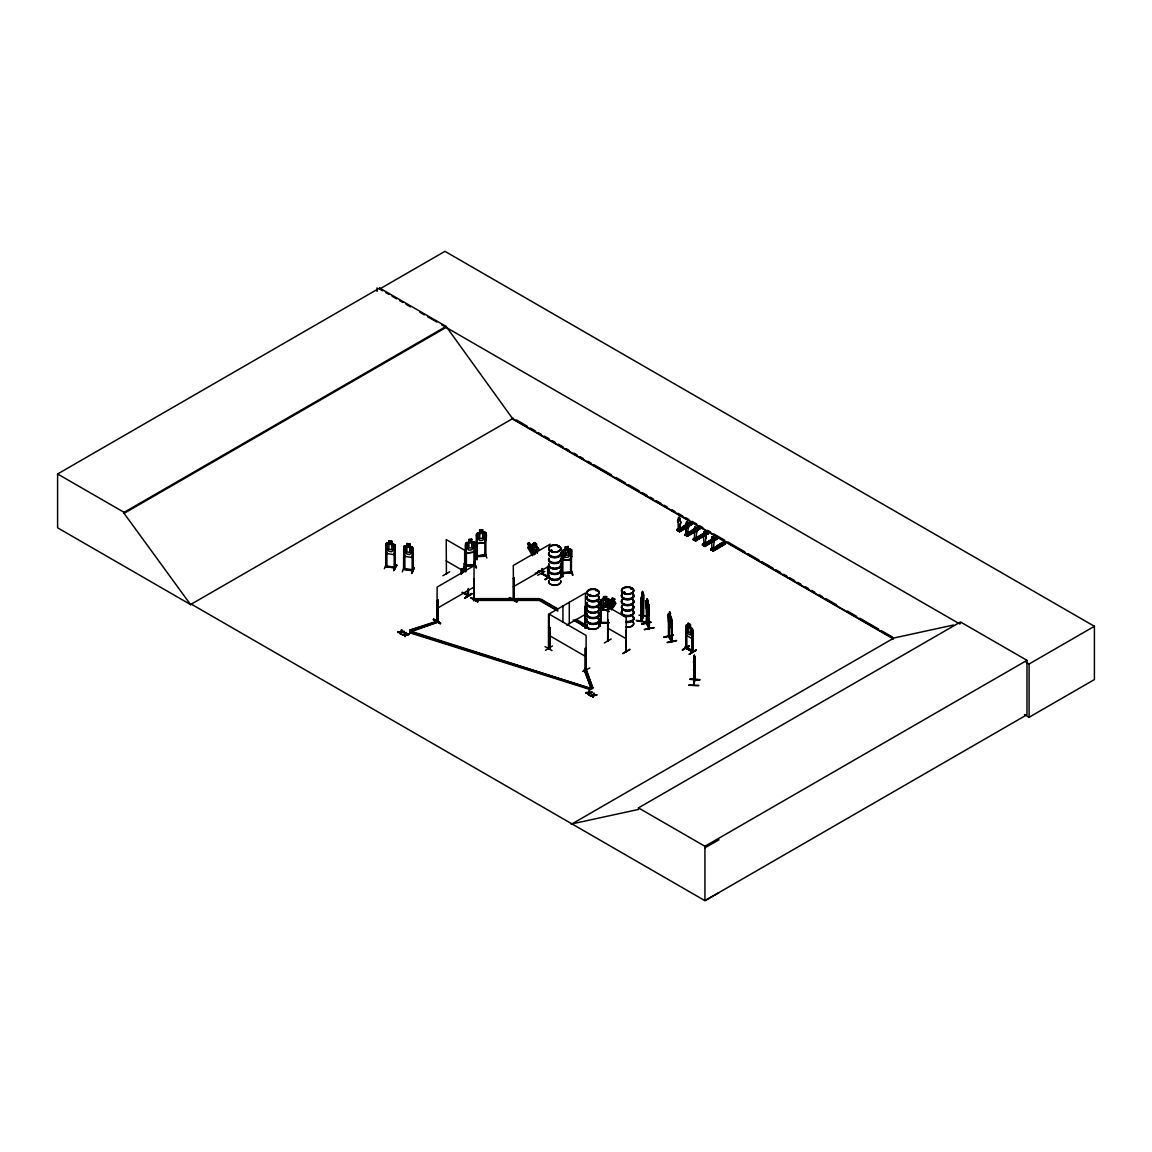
<?xml version="1.0" encoding="UTF-8"?>
<svg xmlns="http://www.w3.org/2000/svg" width="1152" height="1152" viewBox="0 0 1152 1152"><rect width="100%" height="100%" fill="white"/><g stroke="black" fill="none" stroke-linecap="round" stroke-linejoin="round"><path stroke-width="1.5" d="M694.685 667.08C695.304 656.856 693.749 676.786 693.619 669.427M679.939 530.251L680.256 523.584A2.174 1.267 59.5 0 0 679.939 520.603L679.997 518.386M680.026 530.194L680.357 523.526A2.174 1.267 59.5 0 0 680.026 520.546L679.939 520.603M686.981 533.578L686.074 533.794L687.715 534.744L688.133 528.019A2.174 1.267 59.5 0 0 687.816 525.038L686.736 521.77M688.867 685.253C706.622 685.512 696.917 685.944 688.91 684.994M696.182 539.626L696.499 532.958A2.174 1.267 59.5 0 0 696.182 529.978L696.168 527.501M705.312 544.91L705.73 538.186A2.174 1.267 59.5 0 0 705.413 535.205M713.477 549.619L713.894 542.894A2.174 1.267 59.5 0 0 713.477 539.971L713.477 537.494M694.483 662.774L693.922 667.512L693.72 666.331M642.643 594.058L642.542 591.408L641.837 595.872C639.576 601.79 640.901 615.586 643.349 600.206M643.219 603.389L643.378 600.206M641.592 599.659L641.347 621.518L641.592 620.194M643.162 616.565L643.464 615.283M643.81 616.133L641.362 621.475L641.822 595.843M643.81 615.398L641.016 621.475L640.886 598.536L643.349 593.28M693.763 660.816L693.518 662.371L694.786 656.971M645.898 622.138L636.408 620.813M693.979 658.022L694.411 655.157L694.109 684.778M641.102 607.075L642.643 593.77M679.104 529.07L678.226 529.56L678.154 522.288A2.174 1.267 59.5 0 1 678.47 519.667L678.859 517.205M678.874 529.315L679.133 528.912M686.232 534.01L685.843 526.838A2.174 1.267 59.5 0 1 686.16 524.218L686.29 522.029L687.427 522.13M686.448 534.038L686.981 533.722M687.125 536.141L684.835 534.859L686.218 533.03L686.491 535.363L686.923 533.419L685.944 533.909M694.296 531.72A2.174 1.267 59.5 0 1 694.627 529.099L694.944 526.637L696.182 528.062M695.462 538.445L694.382 538.704L695.347 538.646M695.189 538.243L694.685 539.035L695.074 538.243M703.958 532.022L703.757 534.384A2.174 1.267 59.5 0 0 703.44 536.99L704.146 544.061M703.872 532.195L703.858 534.326A2.174 1.267 59.5 0 0 703.526 536.933L703.526 536.933M703.944 544.234L703.814 543.182L702.562 543.931L702.734 545.17L715.55 538.128L702.547 544.954M711.605 541.714A2.174 1.267 59.5 0 1 711.922 539.093L711.95 536.962L713.002 536.818M711.922 539.093L712.051 536.904M712.166 548.006L710.914 549.49L712.886 550.598L714.139 549.115L714.326 550.152C710.064 547.92 714.053 548.525 710.726 548.64L713.246 551.203L725.616 543.902L723.082 542.088C719.165 543.326 728.064 545.558 721.829 542.837M712.368 550.181L712.44 548.165M649.008 612.85L648.605 614.938L648.936 612.936M668.448 636.523L671.688 641.794L671.688 618.883L668.477 613.757C666.95 615.499 670.19 631.973 671.688 625.925M693.202 530.323C691.07 531.374 695.578 530.021 693.216 531.144M719.525 545.386L718.531 545.962M693.763 660.874L694.282 658.8L693.922 665.41M694.282 657.922L694.67 656.525M690.134 679.349L699.912 679.709L690.134 678.902M694.08 663.451L694.051 685.267L693.922 660.514M695.146 658.454L695.016 680.342M693.59 684.403L694.685 679.752M694.8 678.974L694.008 685.31M693.634 685.238L694.814 679.694L694.699 656.87L694.685 680.314M550.699 550.944L551.218 550.109L551.362 551.002M551.102 550.642L552.341 550.944M558.605 546.998L557.87 546.566M558.086 546.725L558.533 546.624M589.493 594.778L590.702 594.605M596.765 590.659L596.088 590.89M624.384 592.186L623.462 592.877M623.621 592.402L624.96 592.848L624.226 592.416M625.291 592.877L624.557 592.099M630.677 588.802L631.397 588.902M631.454 588.456L630.994 588.83M668.851 636.278L668.981 636.48M663.998 637.229L673.258 635.357M636.437 620.352L645.912 621.778M688.91 526.334L691.877 524.045L689.544 522.72L690.12 523.454L677.347 530.525L677.189 529.272L679.334 531.23L680.587 529.747L680.774 530.77L678.384 529.373L679.018 528.926M678.787 528.926L678.701 530.87L678.096 528.854L678.96 529.186M712.296 548.352L711.547 549.835M433.31 619.661C454.666 632.131 419.256 610.517 440.28 623.65M433.627 619.416L440.597 623.39M433.642 619.07L440.611 623.016M509.486 598.061C533.131 609.768 494.266 588.874 516.456 602.035M545.054 646.603L552.024 650.578M648.979 628.762L646.2 622.627L646.877 623.074M648.778 627.466L648.706 628.258M694.742 539.006L697.018 540.158L697.018 539.237L694.238 538.301M703.814 543.182L704.189 545.458M691.805 638.424L692.712 636.35L691.862 638.539L686.549 635.458L685.858 632.434M703.368 543.571L706.147 545.429L705.96 544.406L704.707 545.875L702.734 544.766L704.002 543.283M465.61 550.555L466.589 553.046L473.976 552.182L475.056 549.446M482.674 532.454L484.243 533.146L484.243 538.042L482.674 540.317L479.736 540.662L478.152 538.747L478.152 533.866L479.736 532.8L479.606 530.035L482.774 529.733L482.674 532.454L484.805 532.109C487.858 534.154 486.086 539.77 484.762 542.606L477.504 543.398L476.568 540.979M476.482 541.066L477.446 543.557L484.834 542.693L485.899 539.899M570.485 559.483L571.55 556.69L570.485 559.483L563.083 560.318L562.118 557.827L563.184 560.29M400.133 633.758L400.709 631.944L400.68 634.075L401.4 631.901L404.338 631.512L401.4 631.901M405.173 636.221L405.994 632.462C406.31 636.394 398.477 634.421 405.288 634.176M405.173 636.667L406.541 632.794M585.706 692.712L588.6 692.683L588.586 694.814L589.392 690.61C589.723 694.541 581.875 692.568 588.701 692.323M588.586 694.814L589.392 692.266L592.243 692.251L589.291 693.086M593.078 696.96L593.784 695.232L596.736 694.843L593.784 695.678L593.078 697.406L592.517 696.643L593.078 697.406M400.795 632.03L397.8 632.405L400.795 632.03L401.501 629.87L401.486 631.973L402.048 630.202M405.288 634.622L405.994 632.462M588.701 692.77L589.392 690.61M593.179 694.915L590.198 695.75L593.093 695.722L593.885 693.202L593.885 695.304L596.736 695.29M593.885 693.202L592.517 697.09M404.626 636.35L405.187 634.536L402.293 635.011M588.024 694.498L588.6 692.683M593.784 695.678L594.446 693.533M395.05 552.168L393.955 554.674L386.669 553.536L385.733 550.728L386.741 553.464M411.869 557.352L413.035 554.947L411.941 557.453L404.654 556.33L403.733 553.507L404.741 556.243M643.795 594.806L643.234 616.565M638.957 615.182L648.389 616.306M641.016 620.582L643.205 616.061M678.384 517.81L679.248 517.306M686.218 533.03L686.002 533.995M694.829 538.574L694.958 540.259L695.03 538.315L694.454 538.877M682.402 650.016L689.357 646.042M545.486 650.333L552.427 645.97M388.843 543.24L386.698 542.966L393.926 544.09L395.021 545.184L391.939 543.715L391.81 541.224M386.539 545.414L385.69 545.27L386.539 545.414L386.554 566.77L386.626 545.213M394.171 546.394L395.035 546.523L394.171 546.394L394.171 567.936M384.336 568.757L386.41 563.616M386.64 565.963L394.834 567.259M393.984 567.317L394.114 567.144M404.626 568.742L403.574 569.362L403.733 546.48L406.8 546.077M394.07 566.914L395.035 567.259M404.683 545.76L411.941 546.811L409.939 546.494L409.939 543.874L406.8 543.456L406.901 546.178L405.36 546.811L405.36 551.707L406.901 554.054L409.795 554.501L411.35 552.643L411.35 547.747L409.795 546.638L409.939 543.874M404.525 548.194L403.675 548.064L404.525 548.194L404.554 569.549L404.611 548.006M396.878 565.272L393.811 570.672L396.346 564.768L393.898 570.614L396.374 564.768L396.878 565.301M412.171 549.173L413.021 549.302L412.171 549.173L412.157 570.715M402.293 571.867L404.41 566.41M413.006 547.963L412.949 570.845L412.934 547.92L411.941 546.811M404.525 568.728L403.704 568.368L403.891 569.146M411.984 570.096L413.122 569.851L404.525 568.498M411.811 573.451L414.36 567.562L411.869 573.35M641.88 593.366L642.384 592.301L641.88 594.245M641.318 602.525L641.736 603.72L643.219 592.834M560.39 570.931C562.536 567.994 564.422 585.864 560.434 570.859M562.853 576.331L560.851 570.47M477.187 559.138L475.286 553.579M475.2 553.968L477.173 559.469M475.229 553.622L477.245 559.57M476.712 559.613L474.797 554.026M463.68 592.56L468.446 594.965L467.798 594.648L468.288 596.016L468.216 588.859M462.326 592.344L468.533 595.843L468.446 588.73M548.712 647.971L549.907 647.986L548.928 647.928M585.403 668.534L585.878 669.902L585.475 648.043L585.144 669.485L586.195 669.715M600.25 625.435L600.034 620.107M600.235 625.752L599.558 620.222M599.818 625.81L599.602 620.165M542.131 573.178C539.899 570.974 545.083 579.355 542.376 568.483M541.44 573.538L548.338 577.555L548.51 566.726M542.448 573.077L541.685 572.63M548.51 577.354L541.685 573.408M571.478 571.594L561.902 572.717L562.982 572.861M561.888 573.538L571.478 572.371M570.514 572.486L571.435 571.795M685.93 648.302L686.275 647.323M686.362 648.605L686.059 647.294M476.237 556.704C501.12 555.754 470.318 554.558 477.173 556.819M562.91 559.858L568.915 549.13L571.594 549.749L571.594 556.79M474.278 599.4L473.587 600.005M473.774 600.494L474.034 578.707L473.717 600.552L473.976 599.198L539.309 599.314M513.691 599.861L513.778 598.594M549.461 648.374L548.942 627.221L549.821 627.451L548.539 627.25L549.403 627.019L549.59 648.95L549.576 627.581M585.691 627.408C585.922 624.686 583.733 628.79 585.749 627.422L585.446 605.938L585 627.797L585.778 627.379M701.669 535.219L701.683 536.17M702.49 535.968L701.338 535.464M711.36 541.253L710.352 540.677L710.813 541.44M611.453 609.725L615.758 603.518L615.341 602.251L608.875 599.285L607.421 599.76L603.115 605.894L602.366 608.573L608.904 611.568M607.421 599.76L602.366 608.573L608.904 611.51M615.254 602.381L613.411 601.517L615.154 599.141L612.374 597.859L610.805 600.336L608.875 600.394L605.88 604.67L605.995 607.147L608.587 608.328L611.266 607.133L614.261 602.87L613.397 601.459M611.366 609.667L615.643 603.504M704.549 543.672L703.57 544.162M550.886 550.944L550.699 550.397M648.734 614.923C645.84 613.843 644.213 591.293 648.706 604.397M600.206 622.166L601.286 622.152M561.989 572.746L563.026 573.034M568.325 546.638L565.358 546.941L565.387 549.619L562.133 550.858L561.96 573.725L561.989 552.211L562.853 552.096L562.853 573.682L562.954 572.63M570.514 571.709L571.378 571.608M474.912 564.509L466.502 565.488L466.387 566.294L466.402 544.954L465.466 544.867L465.437 566.381L465.595 543.456L468.85 542.232M477.36 555.984L485.842 555.034M474.955 564.293L473.962 565.387L473.99 543.859L474.869 543.758L475.027 565.258M476.338 556.142L485.827 554.803M412.373 632.362L591.12 688.579L584.28 670.162L586.138 669.254L592.978 688.349L590.213 689.544L409.766 632.794L410.674 631.152L438.926 621.734L412.33 631.267M409.766 632.794L410.674 631.152L409.723 630.202L437.976 620.784L438.926 621.734M590.213 689.544L591.12 687.902L592.978 687.672M465.61 543.528L466.589 542.405M484.762 532.21L477.533 533.059L476.482 534.038L476.438 556.891M446.558 573.278L446.414 574.056L446.213 539.597L464.674 550.253L464.674 568.339M607.651 641.045L608.27 619.762M625.81 650.938L626.198 651.715L626.17 617.429L607.709 606.773L607.68 641.102M671.688 641.016L671.688 619.877L671.659 641.146M671.976 640.901L669.168 636.437M672.005 641.65L668.938 636.494M603.59 599.314L600.379 600.293L600.206 623.131L600.408 622.109L601.301 622.57M609.998 607.205L609.998 600.106L608.875 599.198L601.402 599.342L600.48 600.322L600.48 607.306L601.358 609.926L608.904 609.826L601.358 609.854L600.379 607.32M703.858 532.08L704.635 531.95M437.99 620.352L437.299 620.726M437.371 600.149L437.299 621.504L438.062 621.058L437.155 621.274M513.994 599.328L513.23 599.774L513.994 598.55M514.166 599.53L514.166 578.189L513.302 578.419L514.166 578.189M549.821 627.451L549.893 648.792L548.568 648.504M549.36 648.403L549.187 614.131L586.094 635.443L586.138 669.931L592.358 686.664M585.662 626.674L585.187 626.947M584.87 627.552L585.518 627.206M646.243 622.685L648.749 627.638M386.726 542.909L385.704 543.758L385.762 566.669L395.035 568.037L395.05 545.126M403.704 546.538L404.77 545.789M719.683 546.048L719.338 545.198M552.283 550.829L550.757 550.829M590.544 594.922L589.018 594.922M623.563 592.459L624.528 592.157M601.085 622.094L601.085 622.872M532.483 555.653L528.149 548.222L529.243 546.264L527.573 543.514L529.243 542.549L530.827 545.458L532.656 544.19C535.694 547.704 533.434 538.286 534.197 545.256L531.778 544.795L537.25 552.902M532.685 544.291L532.008 551.765M565.387 549.619L563.818 550.685L563.818 555.581L565.387 557.482L568.325 557.122L569.894 554.846L569.894 549.95L568.325 549.259L568.397 546.48L565.258 546.854L565.286 549.547M669.168 636.984L669.139 624.499M395.107 567.821L385.891 566.352M679.334 530.496L679.666 531.835L676.987 530.309L689.544 522.907L691.877 524.232L688.522 526.018M689.414 523.066L677.304 530.496M691.286 524.117L692.035 524.534M691.618 524.275L679.507 531.518M685.411 534.96L697.968 527.976L685.541 535.248L684.792 534.83L697.32 527.213L696.067 528.149M697.781 527.659L684.778 534.816M699.034 528.566L699.811 529.027L687.427 536.299L686.664 535.867L688.55 534.341L687.125 535.723L685.152 534.614L686.405 533.131M693.274 539.741L705.787 532.109L708.12 533.419L695.578 540.605M695.578 541.008L708.12 533.592L705.787 532.282L706.421 532.858L693.994 540.13L693.432 538.646L694.858 538.013M707.53 533.491L708.278 533.909M702.374 544.968L705.082 546.48L717.25 538.69L714.917 537.379L702.374 544.968L715.522 538.128M715.378 537.811L717.408 539.194M705.038 546.48L704.261 546.034L717.25 538.69M704.434 545.918L706.147 544.507M717.077 538.978L704.606 546.235M710.554 549.706L711.36 550.138L723.73 542.851L710.741 549.691M712.742 550.915L725.429 543.413L712.44 550.757L714.326 549.216M725.242 543.701L713.088 551.002M463.68 566.885L465.984 568.181L463.68 566.885L463.68 570.557L465.826 571.766L465.984 568.181M465.984 570.802L462.038 568.67L461.318 569.189L461.318 574.459M680.026 518.63L679.363 517.507M678.154 522.288L678.053 522.346A2.174 1.267 59.5 0 1 678.384 519.725L678.47 517.752M677.189 529.272L678.542 529.099M687.715 523.181L687.485 522.432M686.16 524.218L686.261 524.16A2.174 1.267 59.5 0 0 685.93 526.781L686.621 533.405M686.146 527.602L683.813 526.277L685.08 525.542M686.189 524.693L687.442 523.958L689.774 525.456L687.442 523.958M688.277 523.469C694.512 526.19 685.613 523.958 689.544 522.72M685.541 526.219L677.621 530.554M685.93 526.781L685.109 526.536M679.205 531.576L685.426 527.918M688.464 526.075L691.877 524.045M679.334 531.619L685.699 527.861M679.637 531.806L685.886 528.178M688.133 528.019L688.046 528.077A2.174 1.267 59.5 0 0 687.715 525.096L687.816 523.123M694.627 527.184L694.714 529.056M691.603 530.597C697.838 533.318 688.939 531.086 692.856 529.848L695.189 531.36L692.856 529.848M693.979 529.373L695.232 528.451L697.565 529.963L695.232 528.451M699.235 528.581L686.966 536.054M687.182 536.17L699.696 528.826M700.07 535.478C706.291 538.2 697.392 535.968 701.323 534.73L703.656 536.242M702.432 534.269L703.699 533.333L706.032 534.658M704.534 532.843C710.755 535.565 701.856 533.333 705.787 532.109M693.23 539.698L705.787 532.282M695.578 539.87L697.018 539.237M707.674 533.347L695.117 540.749L708.12 533.419M705.73 538.186L705.629 538.229A2.174 1.267 59.5 0 0 705.312 535.262L705.413 533.275M713.477 538.056L713.088 537.062M703.022 545.227L715.392 537.941M704.261 546.019L716.803 538.618M717.365 545.645L718.618 544.723L720.95 546.221L718.618 544.723M719.741 544.248L720.994 543.326L723.326 544.838L720.994 543.326M711 549.965L723.686 542.851M712.426 550.742L725.155 543.643M473.587 600.566L474.278 578.837M467.87 594.691L463.45 592.704M467.741 595.426L467.827 590.141M471.859 593.496L464.962 597.946L471.888 593.554M464.962 597.946L471.931 593.928L465.062 597.946M471.125 597.83L477.806 601.92L470.794 597.629M549.173 577.742L547.315 576.23M513.533 599.141L514.238 598.91M513.302 599.731L514.238 599.458M585.115 627.754L585.691 606.082M582.163 625.291L589.507 629.035L582.538 625.075M585.475 668.578L586.166 668.894M582.667 671.458L589.853 667.958M442.843 575.77L449.741 571.766M464.904 571.622L464.357 563.026L464.357 568.152M626.054 651.715L626.083 630.072L626.126 651.37M604.339 642.96L611.237 638.942M629.798 649.253L622.901 653.256M622.872 653.659L629.827 649.613M191.405 604.181L190.656 604.627L57.6 527.803L57.6 473.976L379.642 288.043L446.126 326.419L512.611 418.637L893.261 638.41M379.642 288.043L379.642 289.037L444.946 251.338L1094.4 626.299L1094.4 679.579L1029.096 717.278L1024.43 714.571M57.6 473.976L124.085 512.352L446.126 326.419M719.021 892.627L704.923 900.662L191.318 604.138L190.555 604.57L124.085 513.346L446.126 327.413M190.555 604.57L513.36 418.205M528.163 547.013L531.893 544.853M437.126 608.386L474.034 587.074M550.224 544.162L513.302 565.474L513.475 599.904L513.547 578.549M513.302 586.786L548.683 566.352M474.048 599.746L539.309 599.746L540.648 598.968L557.568 608.731M557.568 609.394L540.648 599.63L539.309 600.408L474.048 600.408L474.034 565.747L437.126 587.074L437.054 621.374M566.755 625.09L585.446 614.304M585.518 626.429L586.786 625.608L585.446 627.048L573.134 619.949M571.219 824.342L894.024 637.963L953.496 625.032M571.968 823.896L638.453 809.438L638.453 807.898L960.494 621.965L1026.979 660.341L1026.979 714.73L704.923 900.662L704.923 846.274L1026.979 660.341M960.494 623.506L959.746 623.952L441.49 324.734M1026.014 662.213L1029.096 663.998L1094.4 626.299M532.584 544.234L538.718 548.64L536.458 546.394L536.458 543.773L534.125 542.506M532.512 546.638L531.893 546.278L532.512 555.509M536.746 572.674L539.626 571.09M541.296 570.499L535.738 573.696L535.363 573.034M537.71 575.237L544.939 571.378M542.203 573.437L548.582 576.648M549.202 576.706L544.982 579.47L549.533 577.296M544.982 579.47L549.202 577.008L545.357 579.686M685.886 648.245L692.64 652.176L692.64 629.294L686.65 624.845L685.858 625.406L685.886 648.331M686.131 626.789L686.578 648.648L686.75 632.477M692.712 629.294L691.834 627.955C688.91 627.754 691.142 621.187 690.307 627.149L691.43 628.675L691.43 633.571L690.307 635.011L688.19 633.787L687.053 631.022L687.053 626.141L688.19 625.738M692.395 651.672L692.021 630.504L692.885 630.72L692.957 652.075L686.131 648.101L686.131 633.902M692.885 630.72L692.021 630.504M682.459 650.117L689.414 645.696L682.459 649.685M692.712 651.442C675.936 642.787 691.502 647.654 692.611 652.219M704.923 847.829L719.021 839.794M527.573 543.514L532.051 552.917L534.11 554.688L535.594 553.838L535.118 551.146L530.827 545.342M528.077 546.926L528.221 548.222M532.901 545.458L534.197 553.118M685.786 525.83L685.253 526.752M437.746 620.194L437.472 621.446M437.746 620.971L437.746 599.659M513.778 599.371L513.922 578.059M549.158 648.202L549.778 648.691M590.256 594.763L589.162 595.022M625.003 593.006L624.139 593.266M386.496 565.963L385.704 566.611M385.776 566.395L386.539 565.718M403.762 569.189L413.107 570.6M585.346 627.264L585.446 592.992L548.539 614.304L548.467 648.605M548.827 648.706L548.784 627.394M409.723 630.202L436.32 622.008M712.152 536.674L713.189 537.005M571.248 571.565L571.493 572.616L562.176 573.725M484.877 554.89L485.035 555.898M485.842 555.811L485.899 532.843M474.091 564.365L474.178 565.387M608.069 641.246L607.954 619.589M535.162 552.888L532.656 549.893L531.907 546.206L531.95 549.446L529.243 547.546L531.994 550.253L532.843 554.184L532.685 550.67L535.277 552.672M669.6 614.448L669.6 611.827L671.04 618.005L670.507 624.125L669.01 619.517M668.448 613.656L668.462 636.581M670.651 613.584L669.499 611.856M671.328 617.342L671.602 641.779M668.448 620.683L668.765 623.837L671.227 627.955M664.027 637.344L673.286 635.054L664.027 636.898M667.238 642.283L676.498 640.469M676.512 640.814L667.267 642.701M463.68 569.678L462.542 569.909L462.542 573.163M648.72 628.315L649.109 606.874L649.397 628.733L649.037 627.955M641.678 624.038L651.067 622.382M641.722 624.168L651.067 622.094L641.707 623.722M653.947 627.926C645.61 628.69 637.013 631.555 653.918 627.509M646.214 600.581L646.56 623.981L647.222 598.781L647.266 601.546M648.029 600.566L648 611.093L646.704 606.442M649.037 605.88L648.619 604.354L649.066 628.79M547.949 576.202L547.675 577.21M401.486 631.526L404.338 631.512M397.8 631.973L404.338 631.958M397.8 632.405L400.709 632.39M405.979 634.118L408.83 634.55L405.878 634.939M402.293 634.565L408.83 634.55M592.243 692.698L589.392 692.712L592.243 692.251M585.706 693.144L588.6 693.13M593.885 694.858L596.736 694.843M590.198 695.304L593.093 695.275L590.198 695.75M600.408 622.915L608.904 622.843M405.878 634.493L408.83 634.104M568.296 549.202L571.565 549.706L571.363 572.645M570.514 551.174L571.435 551.261L570.514 551.174L570.686 572.702M563.17 560.232L570.398 559.354M572.515 575.237L570.499 569.261M479.606 530.035L482.674 529.834M477.475 532.973L479.707 532.742L479.707 530.122M484.834 555.898L484.862 534.37L485.726 534.269M468.734 539.539L471.888 539.165L471.802 541.944L473.371 542.635L473.371 547.531L471.802 549.806L468.864 550.152L467.294 548.237L467.294 543.355L468.864 542.29L468.763 539.597M468.864 539.669L471.802 539.323M471.787 541.886L475.056 542.405L474.926 565.272L465.653 566.395M466.661 542.549L473.904 541.699L474.955 542.448M466.589 553.046L473.976 552.182M484.877 552.902L486.893 558M568.915 549.144L570.485 548.957L563.184 549.878L562.248 550.886L562.248 557.87M474.019 562.392L476.51 567.864L474.106 562.306M465.653 565.618L473.89 564.638M474.955 565.07L465.394 566.165L466.243 569.016L464.904 563.069M563.112 560.376L570.514 559.526M582.221 625.19L589.19 629.15M719.352 546.005L718.531 545.818M468.158 595.973L462.096 592.474M686.462 647.827L685.93 647.525M692.251 651.672L692.251 630.36M485.683 554.789L485.726 555.581M466.502 565.704L465.538 565.589M466.301 565.286L466.502 566.266M603.576 596.635C611.539 597.37 600.71 594.59 603.691 599.4L602.093 600.293L602.093 605.189L603.691 607.277L606.686 607.234L608.299 605.117L608.299 600.221L606.686 599.371L606.787 596.592M606.802 599.285L610.762 600.149M601.186 601.618L600.307 601.632L601.186 601.618L601.2 623.131M609.005 601.517L609.883 601.517M600.422 622.411L608.904 622.483M608.904 623.03L600.422 623.16M474.048 598.637L539.309 598.637L539.309 600.408L557.755 611.064M394.963 568.066L394.934 545.141M412.819 570.816L403.762 569.419M701.683 536.026L702.49 535.406M693.907 659.606L694.224 656.05M690.134 679.205L699.84 680.054M649.08 627.35L649.138 628.142M643.205 616.608L643.09 592.805M668.765 637.027L669.6 611.827M570.989 569.592L573.005 575.122M476.064 567.85L474.019 561.946M551.693 550.037L552.082 550.325M410.674 631.152L591.12 688.579M409.766 632.117L590.213 688.867M585.49 669.312L585.475 648.043M542.03 573.926L542.131 568.613M697.32 527.213L699.854 529.027M696.067 527.962L698.4 529.272M713.664 538.114L715.997 539.438M693.979 529.2L696.312 530.698M702.432 534.082L704.765 535.579M719.741 544.075L722.074 545.386M683.813 526.09L686.146 527.414M717.365 545.472L719.698 546.782M686.851 533.736L685.886 533.347L685.786 534.96L685.886 533.347L687.816 534.686M711.547 548.28L714.139 549.864L714.139 549.115M693.432 538.646L693.605 539.496M695.059 540.187L694.354 538.229M470.75 597.614L477.72 601.589M379.642 289.037L382.738 290.822M385.834 292.608L388.93 294.394M392.011 296.179L396.648 298.858M399.744 300.643L402.84 302.429M405.936 304.214L410.573 306.893M419.846 312.25L424.483 314.928M427.579 316.714L436.853 322.056M516.47 419.99L527.342 426.269M530.453 428.069L535.118 430.762M538.214 432.547L541.325 434.347M544.435 436.133L549.101 438.826M552.211 440.626L555.307 442.426M558.418 444.211L563.083 446.904M566.194 448.704L569.29 450.49M573.955 453.182L577.066 454.982M580.176 456.768L583.272 458.568M587.938 461.261L591.048 463.046M594.158 464.846L611.251 474.71M615.902 477.403L625.234 482.789M628.33 484.574L639.216 490.853M642.312 492.653L646.978 495.346M650.088 497.131L653.198 498.931M656.309 500.731L660.96 503.41M664.07 505.21L667.181 507.01M671.832 509.688L674.942 511.488M678.053 513.288L682.718 515.981M685.829 517.766L688.925 519.566M692.035 521.352L696.701 524.045M699.811 525.845L702.907 527.63M707.573 530.323L710.683 532.123M713.794 533.909L724.666 540.187M727.776 541.987L744.869 551.851M747.965 553.651L758.851 559.93M761.947 561.715L772.834 568.008M775.93 569.794L780.595 572.486M783.706 574.286L786.816 576.072M789.926 577.872L794.578 580.565M797.688 582.35L800.798 584.15M805.45 586.843L808.56 588.629M811.67 590.429L814.781 592.214M819.446 594.907L822.542 596.707M825.653 598.493L836.525 604.786M847.411 611.064L856.728 616.435M859.838 618.235L878.486 628.992M881.582 630.792L892.469 637.07M511.589 418.493L893.491 638.986M607.709 628.085L626.17 638.741M576.029 619.387L586.786 625.608M576.029 620.05L586.786 626.27M539.309 599.746L557.755 610.402M574.675 620.165L585.446 626.386M446.213 560.909L461.592 569.794M549.187 635.443L586.094 656.755M402.048 630.634L401.501 629.87M400.133 633.312L400.68 634.075M638.453 807.898L704.923 846.274M690.451 624.442L688.118 623.16L688.19 625.925M686.578 624.888L688.262 625.882L688.262 623.246M534.197 542.635L536.299 543.859L537.437 552.917M692.885 651.226L692.05 651.096M538.258 571.018L538.949 571.421L538.646 570.73M646.733 623.419L649.382 628.618M484.805 532.109L485.914 532.915M541.555 573.653L541.512 570.038M438.926 622.411L437.976 621.446L437.99 599.789M409.723 630.878L410.674 631.829M706.392 532.858L693.418 539.582L695.779 541.008M646.445 623.88L646.848 611.438M712.022 548.813L711.994 547.906M704.923 532.354L705.283 533.088M669.701 612.734L670.334 614.65L669.701 613.598M723.269 542.592L710.914 549.893M711.936 548.741L711.706 541.656M647.122 598.795L648.101 600.581M647.309 599.674L647.856 601.618L647.309 600.552M646.2 603.058L648.936 608.386M694.57 538.733L694.397 531.662M584.28 669.485L591.12 687.902M562.853 552.096L561.989 552.211M476.395 535.565L477.274 535.464L477.187 556.848M464.918 566.294L465.84 569.117M641.016 605.534L641.29 607.464M600.091 619.776L600.307 625.867M1029.096 663.998L1029.096 717.278M713.909 540.85L711.576 539.539M705.96 544.406L705.96 545.141M703.483 543.499L703.368 545.126M694.296 655.157L694.397 657.922M688.55 534.341L688.55 535.277M688.378 534.24L688.378 534.989M643.378 593.179L643.536 616.666M642.542 591.408L642.614 594.202M609.898 600.149L609.898 608.818M609.019 601.718L609.019 608.818M569.29 602.323L569.29 623.635M562.939 605.981L562.939 621.965M548.266 566.856L548.266 577.512M547.877 566.352L547.877 577.008L541.757 573.451L541.757 569.894M547.646 566.496L547.646 577.238M531.936 544.709L531.893 555.149M476.568 533.995L476.582 541.037M467.582 590.285L467.582 595.699M461.462 569.218L461.462 572.717M385.848 543.744L385.848 550.728M377.035 287.842L377.035 291.37M124.085 512.352L124.085 513.346M598.291 595.555A6.091 3.514 0 0 1 593.813 600.797A6.091 3.514 0 0 1 587.131 596.405M598.306 602.424A6.106 3.528 0 0 1 593.813 607.68A6.106 3.528 0 0 1 587.117 603.274M598.378 602.05A6.192 3.571 0 0 1 593.827 607.378A6.192 3.571 0 0 1 587.03 602.914M598.378 601.747A6.192 3.571 0 0 1 593.827 607.075A6.192 3.571 0 0 1 587.03 602.611M598.378 596.174A6.192 3.571 0 0 1 593.827 601.502A6.192 3.571 0 0 1 587.03 597.038M598.378 595.872A6.192 3.571 0 0 1 593.827 601.2A6.192 3.571 0 0 1 587.03 596.736M598.306 596.534A6.106 3.528 0 0 1 593.813 601.79A6.106 3.528 0 0 1 587.117 597.384M598.306 601.43A6.106 3.528 0 0 1 593.813 606.686A6.106 3.528 0 0 1 587.117 602.28M598.32 607.334A6.12 3.528 0 0 1 593.813 612.605A6.12 3.528 0 0 1 587.102 608.198M598.32 607.147A6.12 3.528 0 0 1 593.813 612.418A6.12 3.528 0 0 1 587.102 607.997M598.291 607.882A6.091 3.514 0 0 1 593.813 613.138A6.091 3.514 0 0 1 587.131 608.731M598.32 623.909A6.12 3.528 0 0 1 593.813 629.179A6.12 3.528 0 0 1 587.102 624.758M598.32 607.594A6.12 3.528 0 0 1 593.813 612.85A6.12 3.528 0 0 1 587.102 608.443M598.306 613.296A6.106 3.528 0 0 1 593.813 618.552A6.106 3.528 0 0 1 587.117 614.146M598.291 612.317A6.091 3.514 0 0 1 593.813 617.558A6.091 3.514 0 0 1 587.131 613.166M598.306 619.186A6.106 3.528 0 0 1 593.813 624.442A6.106 3.528 0 0 1 587.117 620.035M598.378 618.811A6.192 3.571 0 0 1 593.827 624.139A6.192 3.571 0 0 1 587.03 619.675M598.378 618.509A6.192 3.571 0 0 1 593.827 623.837A6.192 3.571 0 0 1 587.03 619.373M598.291 618.192A6.091 3.514 0 0 1 593.813 623.448A6.091 3.514 0 0 1 587.131 619.042M598.378 612.936A6.192 3.571 0 0 1 593.827 618.264A6.192 3.571 0 0 1 587.03 613.8M598.378 612.634A6.192 3.571 0 0 1 593.827 617.962A6.192 3.571 0 0 1 587.03 613.498M598.32 624.096A6.12 3.528 0 0 1 593.813 629.366A6.12 3.528 0 0 1 587.102 624.96M632.981 600.034A6.192 3.571 0 0 1 627.624 605.405A6.192 3.571 0 0 1 622.253 600.034M632.894 600.408A6.091 3.514 0 0 1 627.624 605.678A6.091 3.514 0 0 1 622.339 600.408M632.866 605.002A6.062 3.499 0 0 1 627.624 610.258A6.062 3.499 0 0 1 622.368 605.002M632.909 605.333A6.12 3.528 0 0 1 627.624 610.632A6.12 3.528 0 0 1 622.325 605.333M632.981 594.158A6.192 3.571 0 0 1 627.624 599.515A6.192 3.571 0 0 1 622.253 594.158M632.909 599.414A6.106 3.528 0 0 1 627.624 604.699A6.106 3.528 0 0 1 622.325 599.414M632.909 594.518A6.106 3.528 0 0 1 627.624 599.818A6.106 3.528 0 0 1 622.325 594.518M632.981 599.731A6.192 3.571 0 0 1 627.624 605.102A6.192 3.571 0 0 1 622.253 599.731M632.981 593.856A6.192 3.571 0 0 1 627.624 599.213A6.192 3.571 0 0 1 622.253 593.856M632.909 593.539A6.106 3.528 0 0 1 627.624 598.824A6.106 3.528 0 0 1 622.325 593.539M632.88 605.866A6.077 3.514 0 0 1 629.194 611.021A6.077 3.514 0 0 1 621.533 607.622M621.749 606.715A6.077 3.514 0 0 1 622.354 605.866M632.909 605.563A6.12 3.528 0 0 1 629.194 610.747A6.12 3.528 0 0 1 621.504 607.334M621.706 606.413A6.12 3.528 0 0 1 622.325 605.563M632.981 610.92A6.192 3.571 0 0 1 627.624 616.277A6.192 3.571 0 0 1 622.253 610.92M632.909 611.28A6.106 3.528 0 0 1 627.624 616.579A6.106 3.528 0 0 1 622.325 611.28M632.981 610.618A6.192 3.571 0 0 1 627.624 615.974A6.192 3.571 0 0 1 622.253 610.618M632.909 610.301A6.106 3.528 0 0 1 627.624 615.586A6.106 3.528 0 0 1 622.325 610.301M632.909 616.176A6.106 3.528 0 0 1 632.462 620.093A6.106 3.528 0 0 1 626.04 621.346M632.894 617.17A6.091 3.514 0 0 1 632.448 621.072A6.091 3.514 0 0 1 626.04 622.325M632.866 621.763A6.062 3.499 0 0 1 632.434 625.651A6.062 3.499 0 0 1 626.04 626.904M632.981 616.795A6.192 3.571 0 0 1 632.534 620.77A6.192 3.571 0 0 1 626.011 622.037M632.981 616.493A6.192 3.571 0 0 1 632.534 620.453A6.192 3.571 0 0 1 626.011 621.734M632.909 622.08A6.106 3.528 0 0 1 632.462 625.982A6.106 3.528 0 0 1 626.04 627.235M560.664 563.918A6.12 3.528 0 0 1 554.746 568.354A6.12 3.528 0 0 1 548.842 563.918M560.635 553.306A6.091 3.514 0 0 1 554.746 557.741A6.091 3.514 0 0 1 548.87 553.306M560.635 552.326A6.091 3.514 0 0 1 554.746 556.747A6.091 3.514 0 0 1 548.87 552.326M560.65 559.181A6.106 3.528 0 0 1 554.746 563.616A6.106 3.528 0 0 1 548.856 559.181M560.736 558.835A6.192 3.571 0 0 1 554.746 563.328A6.192 3.571 0 0 1 548.77 558.835M560.736 558.533A6.192 3.571 0 0 1 554.746 563.026A6.192 3.571 0 0 1 548.77 558.533M560.65 558.202A6.106 3.528 0 0 1 554.746 562.637A6.106 3.528 0 0 1 548.856 558.202M560.736 552.946A6.192 3.571 0 0 1 554.746 557.453A6.192 3.571 0 0 1 548.77 552.946M560.736 552.643A6.192 3.571 0 0 1 554.746 557.15A6.192 3.571 0 0 1 548.77 552.643M560.664 564.106A6.12 3.528 0 0 1 554.746 568.555A6.12 3.528 0 0 1 548.842 564.106M560.621 564.638A6.077 3.514 0 0 1 554.746 569.059A6.077 3.514 0 0 1 548.87 564.638M560.664 580.68A6.12 3.528 0 0 1 554.746 585.115A6.12 3.528 0 0 1 548.842 580.68M560.664 564.35A6.12 3.528 0 0 1 554.746 568.786A6.12 3.528 0 0 1 548.842 564.35M560.635 570.067A6.091 3.514 0 0 1 554.746 574.502A6.091 3.514 0 0 1 548.87 570.067M560.635 569.088A6.091 3.514 0 0 1 554.746 573.509A6.091 3.514 0 0 1 548.87 569.088M560.635 575.942A6.091 3.514 0 0 1 554.746 580.378A6.091 3.514 0 0 1 548.87 575.942M560.736 575.597A6.192 3.571 0 0 1 554.746 580.09A6.192 3.571 0 0 1 548.77 575.597M560.736 575.294A6.192 3.571 0 0 1 554.746 579.787A6.192 3.571 0 0 1 548.77 575.294M560.65 574.963A6.106 3.528 0 0 1 554.746 579.398A6.106 3.528 0 0 1 548.856 574.963M560.736 569.707A6.192 3.571 0 0 1 554.746 574.214A6.192 3.571 0 0 1 548.77 569.707M560.736 569.405A6.192 3.571 0 0 1 554.746 573.912A6.192 3.571 0 0 1 548.77 569.405M560.664 580.867A6.12 3.528 0 0 1 554.746 585.317A6.12 3.528 0 0 1 548.842 580.867M610.085 601.128L610.07 603.792L613.901 602.77L610.301 604.598C611.87 609.077 608.285 609.077 609.394 604.829L605.434 605.952L609.163 604.051L609.163 600.71L610.085 601.128M388.843 540.619L391.939 541.094L391.838 543.787L393.365 544.968L393.365 549.864L391.81 551.722L388.915 551.261L387.36 548.928L387.36 544.032L388.915 543.398L388.843 540.619M642.514 595.051L641.736 601.618L642.514 595.051M610.272 601.027L607.277 605.304L609.869 606.499L612.864 602.222L610.272 601.027M612.605 598.579L612.072 599.342L613.742 600.106L614.275 599.342L612.605 598.579M461.635 570.629L462.254 570.989L461.635 570.629M529.243 543.298L528.293 543.845L528.811 544.766L529.776 544.219L529.243 543.298M531.36 546.394L529.877 547.258L532.843 552.456L534.326 551.606L531.36 546.394M531.936 551.736L532.555 554.789L531.936 551.736M538.258 549.706L538.877 550.066L538.258 549.706M696.355 649.771L689.357 654.134L696.355 649.771M696.355 650.074L689.357 654.134L696.37 650.117M567.792 547.142L565.906 547.373L565.906 548.237L567.792 548.021L567.792 547.142M568.325 550.138L565.387 550.498L565.387 555.394L568.325 555.034L568.325 550.138M482.141 530.338L480.254 530.554L480.254 531.432L482.141 531.202L482.141 530.338M482.674 533.333L479.736 533.678L479.736 538.574L482.674 538.229L482.674 533.333M471.283 539.827L469.397 540.043L469.397 540.922L471.283 540.691L471.283 539.827M471.802 542.822L468.864 543.168L468.864 548.064L471.802 547.718L471.802 542.822M606.154 597.197L604.224 597.211L604.224 598.09L606.154 598.061L606.154 597.197M606.686 600.25L603.691 600.278L603.691 605.174L606.686 605.131L606.686 600.25M391.291 541.584L389.434 541.296L389.434 542.174L391.291 542.462L391.291 541.584M409.291 544.363L407.419 544.075L407.419 544.954L409.291 545.242L409.291 544.363M391.81 544.723L388.915 544.277L388.915 549.173L391.81 549.619L391.81 544.723M409.795 547.502L406.901 547.056L406.901 551.952L409.795 552.398L409.795 547.502M715.162 539.928L712.829 538.618L715.162 539.928M711.533 542.059L709.2 540.749L711.533 542.059M465.437 568.498L464.069 567.706L465.437 569.362L465.437 568.498M689.918 624.744L688.565 623.952L689.918 625.622L689.918 624.744M690.307 628.027L688.19 626.789L688.19 631.685L690.307 632.909L690.307 628.027M535.925 544.075L534.571 543.298L535.925 544.954L535.925 544.075M536.299 547.358L534.197 546.134L534.197 551.03L536.299 552.254L536.299 547.358M670.507 617.126L669.528 615.499L669.528 620.395L670.507 622.022L670.507 617.126M648 604.094L647.15 602.438L648 608.99L648 604.094M589.968 595.426A6.091 3.514 0 0 0 599.112 592.373A6.091 3.514 0 0 0 589.968 589.334A6.091 3.514 0 0 0 589.968 595.426M589.968 595.93A6.091 3.514 0 0 0 599.112 592.891A6.091 3.514 0 0 0 589.968 589.838A6.091 3.514 0 0 0 589.968 595.93M589.954 595.656A6.12 3.528 0 0 0 599.126 592.589A6.12 3.528 0 0 0 589.954 589.536A6.12 3.528 0 0 0 589.954 595.656M624.557 593.438A6.12 3.528 0 0 0 633.73 590.386A6.12 3.528 0 0 0 624.557 587.333A6.12 3.528 0 0 0 624.557 593.438M624.571 593.899A6.077 3.514 0 0 0 633.701 590.861A6.077 3.514 0 0 0 624.571 587.822A6.077 3.514 0 0 0 624.571 593.899M624.557 593.626A6.12 3.528 0 0 0 633.73 590.573A6.12 3.528 0 0 0 624.557 587.506A6.12 3.528 0 0 0 624.557 593.626M551.693 551.549A6.12 3.528 0 0 0 560.866 548.482A6.12 3.528 0 0 0 551.693 545.429A6.12 3.528 0 0 0 551.693 551.549A6.12 3.528 0 0 0 560.866 548.496A6.12 3.528 0 0 0 551.693 545.443A6.12 3.528 0 0 0 551.693 551.563M551.707 551.837A6.077 3.514 0 0 0 560.837 548.798A6.077 3.514 0 0 0 551.707 545.746A6.077 3.514 0 0 0 551.707 551.837"/></g></svg>
